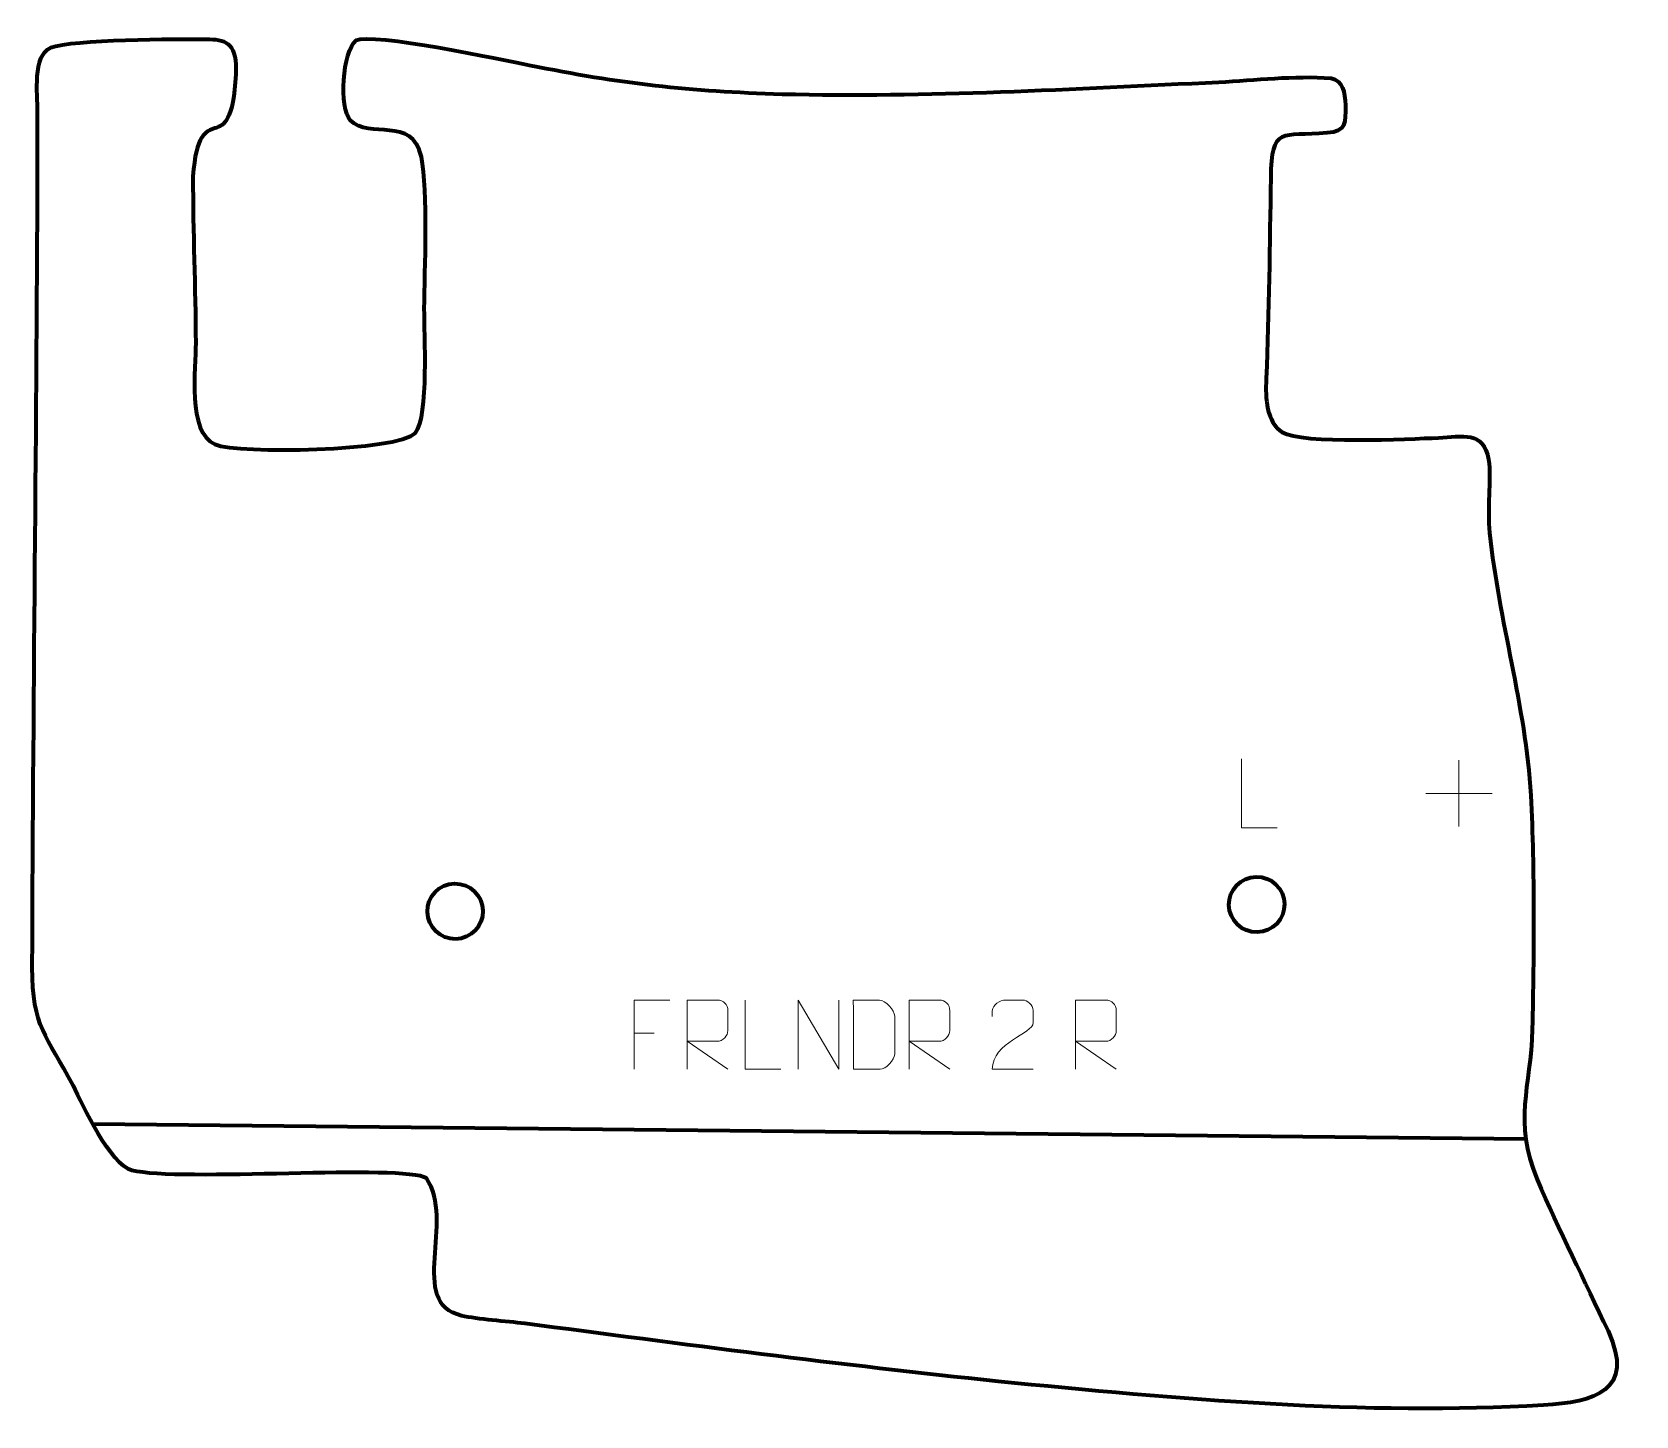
# Model space of a CAD drawing. Header units: millimetres. Extents: x 1004 to 1582, y 107 to 606.
import ezdxf

# ---------------------------------------------------------------- set-up
doc = ezdxf.new("R2010")
doc.units = ezdxf.units.MM
doc.header["$MEASUREMENT"] = 0
doc.layers.add('layer 2', color=7, linetype='Continuous')
doc.layers.add('layer 3', color=7, linetype='Continuous')

msp = doc.modelspace()

# ---------------------------------------------------------------- linework, layer by layer
at = {"layer": 'layer 2', "color": 142, "lineweight": 200}
for points in [[(1445.6898, 281.6391), (1451.2116, 281.7479), (1455.5996, 286.3125), (1455.4907, 291.8343), (1455.4907, 291.8343), (1455.3819, 297.356), (1450.8174, 301.7441), (1445.2956, 301.6352), (1445.2956, 301.6352), (1439.7738, 301.5263), (1435.3858, 296.9618), (1435.4946, 291.44), (1435.4946, 291.44), (1435.6035, 285.9183), (1440.168, 281.5302), (1445.6898, 281.6391)], [(1156.7433, 279.1964), (1162.2651, 279.3053), (1166.6531, 283.8698), (1166.5443, 289.3916), (1166.5443, 289.3916), (1166.4354, 294.9133), (1161.8709, 299.3014), (1156.3491, 299.1925), (1156.3491, 299.1925), (1150.8273, 299.0837), (1146.4393, 294.5191), (1146.5481, 288.9974), (1146.5481, 288.9974), (1146.657, 283.4756), (1151.2215, 279.0875), (1156.7433, 279.1964)]]:
    msp.add_open_spline(points, degree=3, knots=[0, 0, 0, 0, 0.2, 0.2, 0.2, 0.2, 0.4, 0.4, 0.4, 0.4, 0.6, 0.6, 0.6, 0.6, 1, 1, 1, 1], dxfattribs=at)
at = {"layer": 'layer 2', "color": 142, "lineweight": 158}
msp.add_open_spline([(1542.4969, 207.0935), (1542.4969, 207.0935), (1025.9909, 212.412), (1025.9909, 212.412)], degree=3, dxfattribs=at)
at = {"layer": 'layer 3', "color": 242, "lineweight": 158}
msp.add_open_spline([(1477.4441, 579.8058), (1477.3004, 584.3508), (1476.4647, 588.8202), (1472.3317, 589.5648), (1472.3317, 589.5648), (1458.7728, 590.5542), (1445.3632, 588.8328), (1431.8318, 588.1273), (1431.8318, 588.1273), (1380.1507, 585.8209), (1326.0491, 582.508), (1274.4521, 583.8457), (1274.4521, 583.8457), (1240.9071, 584.8749), (1216.1805, 587.5947), (1183.2634, 594.2884), (1183.2634, 594.2884), (1174.0739, 596.1646), (1126.2527, 606.1756), (1120.8702, 603.2374), (1120.8702, 603.2374), (1116.0021, 599.2348), (1114.5516, 578.7029), (1118.8089, 574.3343), (1118.8089, 574.3343), (1125.737, 567.225), (1141.072, 576.1834), (1144.3945, 561.2359), (1144.3945, 561.2359), (1146.9278, 548.3531), (1145.5476, 520.7317), (1145.442, 506.399), (1145.442, 506.399), (1145.4502, 497.4031), (1147.1235, 467.8978), (1142.3299, 461.6731), (1142.3299, 461.6731), (1135.499, 454.9292), (1078.3865, 454.0031), (1069.9633, 457.5552), (1069.9633, 457.5552), (1060.0288, 461.7447), (1062.9794, 485.2243), (1063.0564, 494.0624), (1063.0564, 494.0624), (1062.9427, 514.0447), (1062.0626, 534.133), (1062.0291, 554.0508), (1062.0291, 554.0508), (1064.3632, 584.8621), (1075.7074, 557.4117), (1077.4754, 590.9739), (1077.4754, 590.9739), (1078.0317, 601.5332), (1074.5562, 603.4971), (1067.9966, 603.592), (1067.9966, 603.592), (1055.4285, 603.7737), (1018.9865, 603.6047), (1010.7708, 600.5778), (1010.7708, 600.5778), (1004.182, 597.5185), (1006.0731, 583.9728), (1006.0701, 577.4887), (1006.0701, 577.4887), (1005.9722, 474.6484), (1004.4791, 371.8253), (1004.1387, 268.9927), (1004.1387, 268.9927), (1004.0669, 247.3166), (1009.3813, 244.579), (1018.8259, 226.3687), (1018.8259, 226.3687), (1022.5339, 219.1034), (1032.212, 197.7974), (1040.0539, 195.7842), (1040.0539, 195.7842), (1056.8748, 191.4658), (1138.5737, 198.1241), (1146.2157, 192.9234), (1146.2157, 192.9234), (1156.8713, 177.8556), (1139.3186, 147.9442), (1158.8486, 143.3956), (1158.8486, 143.3956), (1164.6805, 142.0374), (1175.0685, 141.4341), (1181.646, 140.5704), (1181.646, 140.5704), (1238.2329, 133.1577), (1295.5776, 125.5704), (1352.3147, 119.7175), (1352.3147, 119.7175), (1416.074, 113.3203), (1484.9095, 107.2618), (1548.8812, 111.1246), (1548.8812, 111.1246), (1567.0174, 112.2236), (1582.1891, 116.113), (1572.1258, 137.9039), (1572.1258, 137.9039), (1563.6983, 156.0224), (1554.4953, 174.2342), (1546.584, 192.5237), (1546.584, 192.5237), (1537.811, 213.6775), (1544.2032, 225.4296), (1544.8368, 246.7608), (1544.8368, 246.7608), (1545.4085, 274.3269), (1545.6545, 303.4437), (1544.3302, 330.9483), (1544.3302, 330.9483), (1542.2768, 363.6484), (1532.7874, 393.7761), (1529.4299, 425.5831), (1529.4299, 425.5831), (1528.4659, 434.7163), (1530.1, 444.1286), (1529.0875, 452.1001), (1529.0875, 452.1001), (1527.1214, 462.6677), (1519.6695, 460.2616), (1510.9926, 459.9098), (1510.9926, 459.9098), (1500.6938, 459.5453), (1461.6387, 457.4619), (1454.6772, 461.9762), (1454.6772, 461.9762), (1449.0547, 465.6223), (1448.5747, 473.7832), (1448.9003, 481.2824), (1448.9003, 481.2824), (1449.9494, 505.4441), (1450.18, 529.413), (1450.5506, 553.5912), (1450.5506, 553.5912), (1450.8407, 572.5146), (1454.3882, 568.4139), (1470.9282, 569.7999), (1470.9282, 569.7999), (1477.9109, 570.3852), (1477.5143, 573.4829), (1477.4441, 579.8058)], degree=3, knots=[0, 0, 0, 0, 0.02702703, 0.02702703, 0.02702703, 0.02702703, 0.05405405, 0.05405405, 0.05405405, 0.05405405, 0.08108108, 0.08108108, 0.08108108, 0.08108108, 0.10810811, 0.10810811, 0.10810811, 0.10810811, 0.13513514, 0.13513514, 0.13513514, 0.13513514, 0.16216216, 0.16216216, 0.16216216, 0.16216216, 0.18918919, 0.18918919, 0.18918919, 0.18918919, 0.21621622, 0.21621622, 0.21621622, 0.21621622, 0.24324324, 0.24324324, 0.24324324, 0.24324324, 0.27027027, 0.27027027, 0.27027027, 0.27027027, 0.2972973, 0.2972973, 0.2972973, 0.2972973, 0.32432432, 0.32432432, 0.32432432, 0.32432432, 0.35135135, 0.35135135, 0.35135135, 0.35135135, 0.37837838, 0.37837838, 0.37837838, 0.37837838, 0.40540541, 0.40540541, 0.40540541, 0.40540541, 0.43243243, 0.43243243, 0.43243243, 0.43243243, 0.45945946, 0.45945946, 0.45945946, 0.45945946, 0.48648649, 0.48648649, 0.48648649, 0.48648649, 0.51351351, 0.51351351, 0.51351351, 0.51351351, 0.54054054, 0.54054054, 0.54054054, 0.54054054, 0.56756757, 0.56756757, 0.56756757, 0.56756757, 0.59459459, 0.59459459, 0.59459459, 0.59459459, 0.62162162, 0.62162162, 0.62162162, 0.62162162, 0.64864865, 0.64864865, 0.64864865, 0.64864865, 0.67567568, 0.67567568, 0.67567568, 0.67567568, 0.7027027, 0.7027027, 0.7027027, 0.7027027, 0.72972973, 0.72972973, 0.72972973, 0.72972973, 0.75675676, 0.75675676, 0.75675676, 0.75675676, 0.78378378, 0.78378378, 0.78378378, 0.78378378, 0.81081081, 0.81081081, 0.81081081, 0.81081081, 0.83783784, 0.83783784, 0.83783784, 0.83783784, 0.86486486, 0.86486486, 0.86486486, 0.86486486, 0.89189189, 0.89189189, 0.89189189, 0.89189189, 0.91891892, 0.91891892, 0.91891892, 0.91891892, 0.94594595, 0.94594595, 0.94594595, 0.94594595, 1, 1, 1, 1], dxfattribs=at)
at = {"layer": 'layer 3', "color": 250, "lineweight": 9}
for points, knots in [([(1452.9234, 319.2323), (1452.9234, 319.2323), (1439.9743, 319.2323), (1439.9743, 319.2323), (1439.9743, 319.2323), (1439.9743, 319.2323), (1439.9743, 344.1859), (1439.9743, 344.1859)], [0, 0, 0, 0, 0.33333333, 0.33333333, 0.33333333, 0.33333333, 1, 1, 1, 1]), ([(1233.9859, 257.1895), (1233.9859, 257.1895), (1221.1119, 257.1895), (1221.1119, 257.1895), (1221.1119, 257.1895), (1221.1119, 257.1895), (1221.1119, 232.2359), (1221.1119, 232.2359)], [0, 0, 0, 0, 0.33333333, 0.33333333, 0.33333333, 0.33333333, 1, 1, 1, 1]), ([(1240.2168, 232.236), (1240.2168, 232.236), (1240.2168, 257.1895), (1240.2168, 257.1895), (1240.2168, 257.1895), (1243.8116, 257.1895), (1247.4071, 257.1895), (1251.0023, 257.1895), (1251.0023, 257.1895), (1253.3276, 257.1518), (1254.8849, 255.6618), (1254.8808, 253.2954), (1254.8808, 253.2954), (1254.8804, 251.2599), (1254.8804, 248.2005), (1254.8808, 246.1645), (1254.8808, 246.1645), (1254.8743, 244.289), (1253.062, 242.3472), (1251.0525, 242.3281), (1251.0525, 242.3281), (1251.0525, 242.3281), (1240.2168, 242.3281), (1240.2168, 242.3281), (1240.2168, 242.3281), (1240.2168, 242.3281), (1254.8715, 232.236), (1254.8715, 232.236)], [0, 0, 0, 0, 0.125, 0.125, 0.125, 0.125, 0.25, 0.25, 0.25, 0.25, 0.375, 0.375, 0.375, 0.375, 0.5, 0.5, 0.5, 0.5, 0.625, 0.625, 0.625, 0.625, 0.75, 0.75, 0.75, 0.75, 1, 1, 1, 1]), ([(1274.0234, 232.2359), (1274.0234, 232.2359), (1261.0743, 232.2359), (1261.0743, 232.2359), (1261.0743, 232.2359), (1261.0743, 232.2359), (1261.0743, 257.1895), (1261.0743, 257.1895)], [0, 0, 0, 0, 0.33333333, 0.33333333, 0.33333333, 0.33333333, 1, 1, 1, 1]), ([(1280.2215, 232.236), (1280.2215, 232.236), (1280.2215, 257.1895), (1280.2215, 257.1895), (1280.2215, 257.1895), (1280.2215, 257.1895), (1294.8763, 232.236), (1294.8763, 232.236), (1294.8763, 232.236), (1294.8763, 232.236), (1294.8763, 257.1895), (1294.8763, 257.1895)], [0, 0, 0, 0, 0.25, 0.25, 0.25, 0.25, 0.5, 0.5, 0.5, 0.5, 1, 1, 1, 1]), ([(1300.1566, 232.2641), (1302.4884, 232.2645), (1307.4386, 232.2405), (1309.7701, 232.2402), (1309.7701, 232.2402), (1311.6951, 232.1348), (1315.0137, 235.6764), (1315.0025, 237.6937), (1315.0025, 237.6937), (1315.0021, 243.4638), (1315.0021, 245.6335), (1315.0025, 251.4028), (1315.0025, 251.4028), (1314.9982, 253.5409), (1311.6237, 257.201), (1309.4713, 257.1875), (1309.4713, 257.1875), (1307.1456, 257.1875), (1302.4213, 257.1875), (1300.0952, 257.1875), (1300.0952, 257.1875), (1300.0956, 251.4406), (1300.1569, 238.0114), (1300.1566, 232.2641)], [0, 0, 0, 0, 0.14285714, 0.14285714, 0.14285714, 0.14285714, 0.28571429, 0.28571429, 0.28571429, 0.28571429, 0.42857143, 0.42857143, 0.42857143, 0.42857143, 0.57142857, 0.57142857, 0.57142857, 0.57142857, 0.71428571, 0.71428571, 0.71428571, 0.71428571, 1, 1, 1, 1]), ([(1320.2168, 232.236), (1320.2168, 232.236), (1320.2168, 257.1895), (1320.2168, 257.1895), (1320.2168, 257.1895), (1323.8116, 257.1895), (1327.4071, 257.1895), (1331.0023, 257.1895), (1331.0023, 257.1895), (1333.3276, 257.1518), (1334.8849, 255.6618), (1334.8808, 253.2954), (1334.8808, 253.2954), (1334.8804, 251.2599), (1334.8804, 248.2005), (1334.8808, 246.1645), (1334.8808, 246.1645), (1334.8743, 244.289), (1333.062, 242.3472), (1331.0525, 242.3281), (1331.0525, 242.3281), (1331.0525, 242.3281), (1320.2168, 242.3281), (1320.2168, 242.3281), (1320.2168, 242.3281), (1320.2168, 242.3281), (1334.8715, 232.236), (1334.8715, 232.236)], [0, 0, 0, 0, 0.125, 0.125, 0.125, 0.125, 0.25, 0.25, 0.25, 0.25, 0.375, 0.375, 0.375, 0.375, 0.5, 0.5, 0.5, 0.5, 0.625, 0.625, 0.625, 0.625, 0.75, 0.75, 0.75, 0.75, 1, 1, 1, 1]), ([(1364.9203, 232.2256), (1360.0059, 232.2259), (1355.0915, 232.2259), (1350.1774, 232.2256), (1350.1774, 232.2256), (1350.1774, 242.1579), (1364.8284, 244.7991), (1364.9203, 249.1094), (1364.9203, 249.1094), (1364.92, 250.5335), (1364.92, 251.9572), (1364.9203, 253.3805), (1364.9203, 253.3805), (1364.9034, 255.4576), (1362.7806, 257.1824), (1361.1096, 257.1997), (1361.1096, 257.1997), (1359.0364, 257.1993), (1356.9635, 257.1993), (1354.8911, 257.1997), (1354.8911, 257.1997), (1353.069, 257.2162), (1350.2443, 255.4241), (1350.1774, 253.3305), (1350.1774, 253.3305), (1350.1774, 253.3305), (1350.1774, 251.2757), (1350.1774, 251.2757)], [0, 0, 0, 0, 0.125, 0.125, 0.125, 0.125, 0.25, 0.25, 0.25, 0.25, 0.375, 0.375, 0.375, 0.375, 0.5, 0.5, 0.5, 0.5, 0.625, 0.625, 0.625, 0.625, 0.75, 0.75, 0.75, 0.75, 1, 1, 1, 1]), ([(1380.2169, 232.236), (1380.2169, 232.236), (1380.2169, 257.1895), (1380.2169, 257.1895), (1380.2169, 257.1895), (1383.8117, 257.1895), (1387.4072, 257.1895), (1391.0024, 257.1895), (1391.0024, 257.1895), (1393.3277, 257.1518), (1394.885, 255.6618), (1394.8809, 253.2954), (1394.8809, 253.2954), (1394.8805, 251.2599), (1394.8805, 248.2005), (1394.8809, 246.1645), (1394.8809, 246.1645), (1394.8744, 244.289), (1393.0621, 242.3472), (1391.0526, 242.3281), (1391.0526, 242.3281), (1391.0526, 242.3281), (1380.2169, 242.3281), (1380.2169, 242.3281), (1380.2169, 242.3281), (1380.2169, 242.3281), (1394.8716, 232.236), (1394.8716, 232.236)], [0, 0, 0, 0, 0.125, 0.125, 0.125, 0.125, 0.25, 0.25, 0.25, 0.25, 0.375, 0.375, 0.375, 0.375, 0.5, 0.5, 0.5, 0.5, 0.625, 0.625, 0.625, 0.625, 0.75, 0.75, 0.75, 0.75, 1, 1, 1, 1])]:
    msp.add_open_spline(points, degree=3, knots=knots, dxfattribs=at)
for points in [[(1518.4154, 343.6981), (1518.4154, 343.6981), (1518.4154, 319.7202), (1518.4154, 319.7202)], [(1506.4265, 331.7091), (1506.4265, 331.7091), (1530.4044, 331.7091), (1530.4044, 331.7091)], [(1221.1119, 245.3098), (1221.1119, 245.3098), (1228.28, 245.3098), (1228.28, 245.3098)]]:
    msp.add_open_spline(points, degree=3, dxfattribs=at)

doc.saveas('drawing.dxf')
